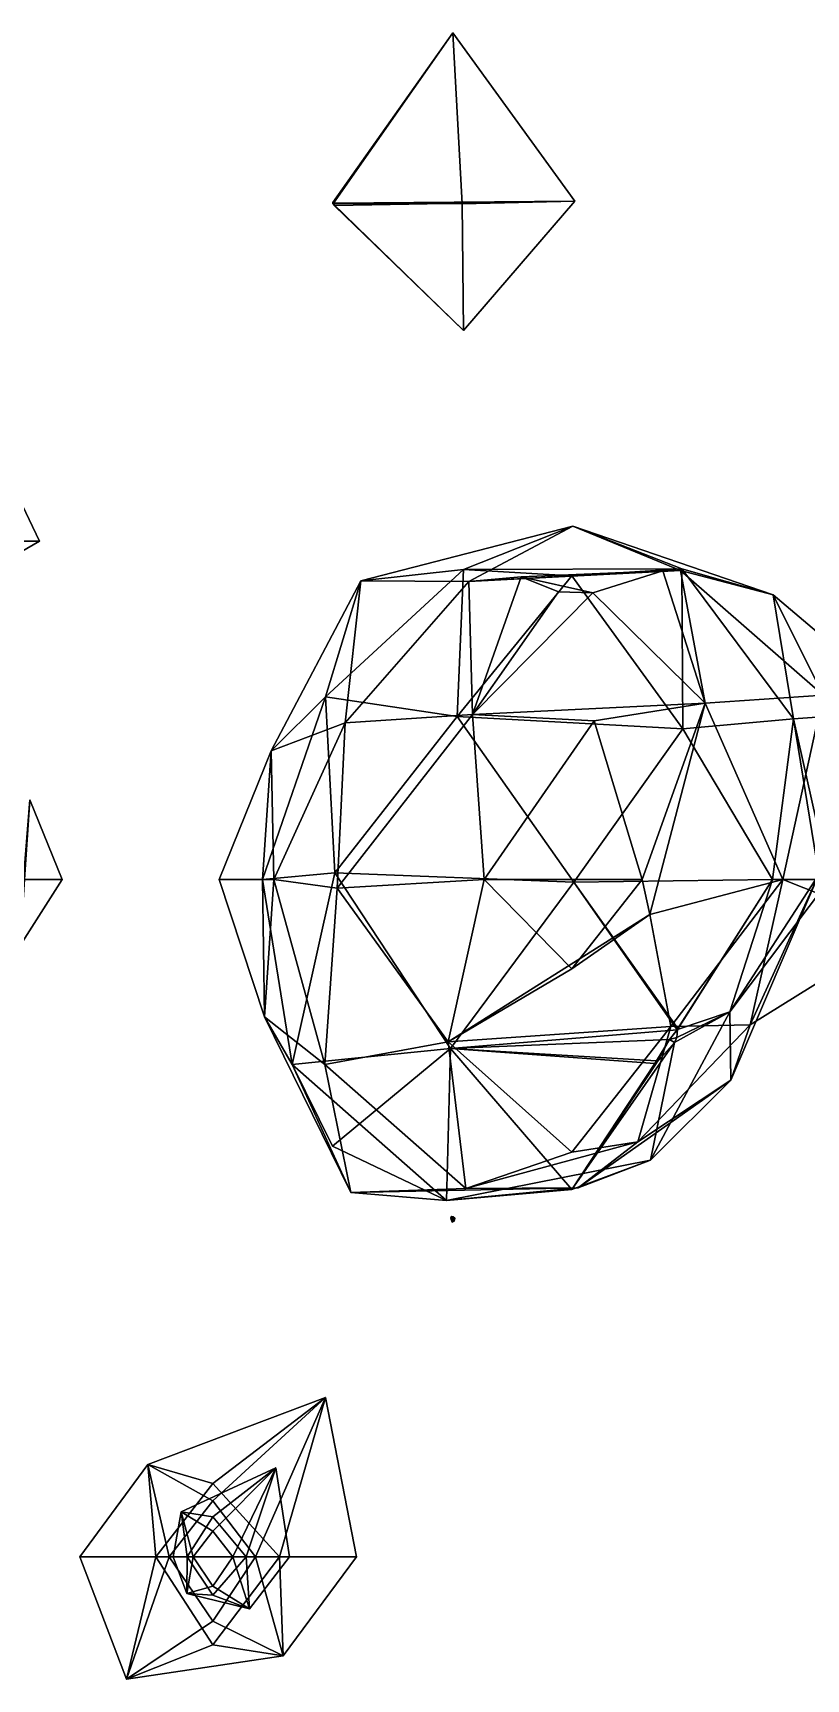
# Model space of a CAD drawing. Extents: x 290083 to 295691, y 4553739 to 4561622.
# Drawn here: x 294525.4 to 294606.8, y 4559000.9 to 4559174.2 of the extents above; entities that cross this region are included whole.
import ezdxf

# ---------------------------------------------------------------- set-up
doc = ezdxf.new("R2010")
doc.units = 0
doc.layers.add('Au_ppm_Pref_-_0_3', color=7, linetype='CONTINUOUS')

msp = doc.modelspace()

# ---------------------------------------------------------------- linework, layer by layer
at = {"layer": 'Au_ppm_Pref_-_0_3'}
for points in [[(294569.61, 4559174.23, 1882.77), (294556.97, 4559156.39, 1883.18), (294556.96, 4559156.28, 1883.14)], [(294569.61, 4559174.23, 1882.77), (294556.96, 4559156.28, 1883.14), (294570.59, 4559156.25, 1876.4)], [(294556.97, 4559156.39, 1883.18), (294569.61, 4559174.23, 1882.77), (294557.04, 4559156.29, 1883.18)], [(294569.61, 4559174.23, 1882.77), (294582.43, 4559156.5, 1882.75), (294557.04, 4559156.29, 1883.18)], [(294570.59, 4559156.25, 1876.4), (294582.43, 4559156.5, 1882.75), (294569.61, 4559174.23, 1882.77)], [(294556.97, 4559156.39, 1883.18), (294557.04, 4559156.29, 1883.18), (294556.96, 4559156.28, 1883.14)], [(294557.04, 4559156.29, 1883.18), (294557.15, 4559156.05, 1883.16), (294556.96, 4559156.28, 1883.14)], [(294570.73, 4559142.89, 1882.3), (294556.96, 4559156.28, 1883.14), (294557.15, 4559156.05, 1883.16)], [(294556.96, 4559156.28, 1883.14), (294570.73, 4559142.89, 1882.3), (294570.59, 4559156.25, 1876.4)], [(294557.17, 4559156.05, 1883.16), (294557.04, 4559156.29, 1883.18), (294582.43, 4559156.5, 1882.75)], [(294557.17, 4559156.05, 1883.16), (294557.15, 4559156.05, 1883.16), (294557.04, 4559156.29, 1883.18)], [(294570.73, 4559142.89, 1882.3), (294557.15, 4559156.05, 1883.16), (294557.15, 4559156.03, 1883.16)], [(294557.15, 4559156.03, 1883.16), (294557.17, 4559156.05, 1883.16), (294570.73, 4559142.89, 1882.3)], [(294557.15, 4559156.03, 1883.16), (294557.15, 4559156.05, 1883.16), (294557.17, 4559156.05, 1883.16)], [(294570.73, 4559142.89, 1882.3), (294557.17, 4559156.05, 1883.16), (294582.43, 4559156.5, 1882.75)], [(294582.43, 4559156.5, 1882.75), (294570.59, 4559156.25, 1876.4), (294570.73, 4559142.89, 1882.3)], [(294510.72, 4559120.74, 1860.98), (294526.1, 4559120.74, 1861.67), (294519.14, 4559135.21, 1860.12)], [(294519.14, 4559135.21, 1860.12), (294526.1, 4559120.74, 1861.67), (294522.32, 4559118.55, 1865.38)], [(294559.91, 4559116.54, 1799.62), (294582.23, 4559122.3, 1799.66), (294570.71, 4559117.74, 1805.11)], [(294559.91, 4559116.54, 1799.62), (294571.28, 4559116.5, 1794.27), (294582.23, 4559122.3, 1799.66)], [(294593.72, 4559117.83, 1805.07), (294570.71, 4559117.74, 1805.11), (294582.23, 4559122.3, 1799.66)], [(294593.57, 4559117.63, 1794.16), (294582.23, 4559122.3, 1799.66), (294571.28, 4559116.5, 1794.27)], [(294603.33, 4559115.07, 1799.62), (294593.72, 4559117.83, 1805.07), (294582.23, 4559122.3, 1799.66)], [(294603.33, 4559115.07, 1799.62), (294582.23, 4559122.3, 1799.66), (294593.57, 4559117.63, 1794.16)], [(294510.72, 4559120.74, 1860.98), (294522.32, 4559118.55, 1865.38), (294526.1, 4559120.74, 1861.67)], [(294570.71, 4559117.74, 1805.11), (294570.07, 4559102.28, 1811.03), (294556.19, 4559104.35, 1806.02)], [(294570.71, 4559117.74, 1805.11), (294556.19, 4559104.35, 1806.02), (294559.91, 4559116.54, 1799.62)], [(294570.71, 4559117.74, 1805.11), (294582.14, 4559117.07, 1810.27), (294570.07, 4559102.28, 1811.03)], [(294570.71, 4559117.74, 1805.11), (294593.72, 4559117.83, 1805.07), (294582.14, 4559117.07, 1810.27)], [(294591.72, 4559117.6, 1793.3), (294593.57, 4559117.63, 1794.16), (294571.28, 4559116.5, 1794.27)], [(294591.72, 4559117.6, 1793.3), (294571.28, 4559116.5, 1794.27), (294576.8, 4559116.98, 1791.51)], [(294591.72, 4559117.6, 1793.3), (294576.8, 4559116.98, 1791.51), (294584.34, 4559115.28, 1788.61)], [(294593.8, 4559100.98, 1810.4), (294582.14, 4559117.07, 1810.27), (294593.72, 4559117.83, 1805.07)], [(294584.34, 4559115.28, 1788.61), (294596.17, 4559103.67, 1787.41), (294591.72, 4559117.6, 1793.3)], [(294591.72, 4559117.6, 1793.3), (294596.17, 4559103.67, 1787.41), (294593.57, 4559117.63, 1794.16)], [(294603.33, 4559115.07, 1799.62), (294593.57, 4559117.63, 1794.16), (294608.59, 4559104.52, 1793.35)], [(294596.17, 4559103.67, 1787.41), (294608.59, 4559104.52, 1793.35), (294593.57, 4559117.63, 1794.16)], [(294603.33, 4559115.07, 1799.62), (294605.45, 4559102.03, 1805.35), (294593.72, 4559117.83, 1805.07)], [(294605.45, 4559102.03, 1805.35), (294593.8, 4559100.98, 1810.4), (294593.72, 4559117.83, 1805.07)], [(294559.91, 4559116.54, 1799.62), (294556.19, 4559104.35, 1806.02), (294550.46, 4559098.66, 1799.62)], [(294559.91, 4559116.54, 1799.62), (294550.46, 4559098.66, 1799.62), (294558.25, 4559101.61, 1794.08)], [(294559.91, 4559116.54, 1799.62), (294558.25, 4559101.61, 1794.08), (294571.28, 4559116.5, 1794.27)], [(294558.25, 4559101.61, 1794.08), (294571.67, 4559102.47, 1787.79), (294571.28, 4559116.5, 1794.27)], [(294593.8, 4559100.98, 1810.4), (294570.07, 4559102.28, 1811.03), (294582.14, 4559117.07, 1810.27)], [(294571.28, 4559116.5, 1794.27), (294571.67, 4559102.47, 1787.79), (294576.8, 4559116.98, 1791.51)], [(294576.8, 4559116.98, 1791.51), (294571.67, 4559102.47, 1787.79), (294580.71, 4559115.4, 1788.69)], [(294584.34, 4559115.28, 1788.61), (294576.8, 4559116.98, 1791.51), (294580.71, 4559115.4, 1788.69)], [(294580.71, 4559115.4, 1788.69), (294571.67, 4559102.47, 1787.79), (294584.34, 4559115.28, 1788.61)], [(294571.67, 4559102.47, 1787.79), (294596.17, 4559103.67, 1787.41), (294584.34, 4559115.28, 1788.61)], [(294603.33, 4559115.07, 1799.62), (294617.71, 4559102.92, 1799.62), (294605.45, 4559102.03, 1805.35)], [(294603.33, 4559115.07, 1799.62), (294608.59, 4559104.52, 1793.35), (294617.71, 4559102.92, 1799.62)], [(294557.18, 4559085.81, 1809.86), (294549.55, 4559085.1, 1804.36), (294556.19, 4559104.35, 1806.02)], [(294550.46, 4559098.66, 1799.62), (294556.19, 4559104.35, 1806.02), (294549.55, 4559085.1, 1804.36)], [(294556.19, 4559104.35, 1806.02), (294570.07, 4559102.28, 1811.03), (294557.18, 4559085.81, 1809.86)], [(294596.17, 4559103.67, 1787.41), (294571.67, 4559102.47, 1787.79), (294584.48, 4559101.83, 1783.26)], [(294589.53, 4559085.1, 1784.25), (294596.17, 4559103.67, 1787.41), (294584.48, 4559101.83, 1783.26)], [(294590.34, 4559081.44, 1787.74), (294596.17, 4559103.67, 1787.41), (294589.53, 4559085.1, 1784.25)], [(294590.34, 4559081.44, 1787.74), (294604.34, 4559085.1, 1789.15), (294596.17, 4559103.67, 1787.41)], [(294596.17, 4559103.67, 1787.41), (294604.34, 4559085.1, 1789.15), (294608.59, 4559104.52, 1793.35)], [(294617.26, 4559080, 1793.01), (294608.59, 4559104.52, 1793.35), (294604.34, 4559085.1, 1789.15)], [(294582.34, 4559084.83, 1810.74), (294557.18, 4559085.81, 1809.86), (294570.07, 4559102.28, 1811.03)], [(294558.25, 4559101.61, 1794.08), (294557.43, 4559084.2, 1788.05), (294571.67, 4559102.47, 1787.79)], [(294571.67, 4559102.47, 1787.79), (294557.43, 4559084.2, 1788.05), (294572.88, 4559085.1, 1783.37)], [(294593.8, 4559100.98, 1810.4), (294582.34, 4559084.83, 1810.74), (294570.07, 4559102.28, 1811.03)], [(294571.67, 4559102.47, 1787.79), (294572.88, 4559085.1, 1783.37), (294584.48, 4559101.83, 1783.26)], [(294603.24, 4559085.1, 1809.56), (294593.8, 4559100.98, 1810.4), (294605.45, 4559102.03, 1805.35)], [(294603.24, 4559085.1, 1809.56), (294605.45, 4559102.03, 1805.35), (294609.23, 4559085.1, 1805.55)], [(294617.71, 4559102.92, 1799.62), (294608.11, 4559085.64, 1799.82), (294605.45, 4559102.03, 1805.35)], [(294609.23, 4559085.1, 1805.55), (294605.45, 4559102.03, 1805.35), (294608.11, 4559085.64, 1799.82)], [(294550.46, 4559098.66, 1799.62), (294550.74, 4559085.1, 1795.02), (294558.25, 4559101.61, 1794.08)], [(294558.25, 4559101.61, 1794.08), (294550.74, 4559085.1, 1795.02), (294557.43, 4559084.2, 1788.05)], [(294584.48, 4559101.83, 1783.26), (294572.88, 4559085.1, 1783.37), (294589.53, 4559085.1, 1784.25)], [(294603.24, 4559085.1, 1809.56), (294582.34, 4559084.83, 1810.74), (294593.8, 4559100.98, 1810.4)], [(294549.55, 4559085.1, 1804.36), (294544.99, 4559085.1, 1799.62), (294550.46, 4559098.66, 1799.62)], [(294550.46, 4559098.66, 1799.62), (294544.99, 4559085.1, 1799.62), (294550.74, 4559085.1, 1795.02)], [(294524.39, 4559085.1, 1831.79), (294525.09, 4559093.51, 1829.31), (294528.47, 4559085.1, 1829.31)], [(294528.47, 4559085.1, 1829.31), (294525.09, 4559093.51, 1829.31), (294524.52, 4559085.1, 1826.78)], [(294524.39, 4559085.1, 1831.79), (294528.47, 4559085.1, 1829.31), (294524.06, 4559078.15, 1829.31)], [(294524.06, 4559078.15, 1829.31), (294528.47, 4559085.1, 1829.31), (294524.52, 4559085.1, 1826.78)], [(294549.55, 4559085.1, 1804.36), (294549.76, 4559070.65, 1799.62), (294544.99, 4559085.1, 1799.62)], [(294544.99, 4559085.1, 1799.62), (294549.76, 4559070.65, 1799.62), (294550.74, 4559085.1, 1795.02)], [(294552.68, 4559065.63, 1805.14), (294549.55, 4559085.1, 1804.36), (294557.18, 4559085.81, 1809.86)], [(294549.55, 4559085.1, 1804.36), (294552.68, 4559065.63, 1805.14), (294549.76, 4559070.65, 1799.62)], [(294550.74, 4559085.1, 1795.02), (294549.76, 4559070.65, 1799.62), (294556.13, 4559065.65, 1793.73)], [(294557.43, 4559084.2, 1788.05), (294550.74, 4559085.1, 1795.02), (294556.13, 4559065.65, 1793.73)], [(294557.18, 4559085.81, 1809.86), (294569.34, 4559067.33, 1811.31), (294552.68, 4559065.63, 1805.14)], [(294569.34, 4559067.33, 1811.31), (294557.18, 4559085.81, 1809.86), (294582.34, 4559084.83, 1810.74)], [(294557.43, 4559084.2, 1788.05), (294569.1, 4559068.03, 1788.37), (294572.88, 4559085.1, 1783.37)], [(294569.1, 4559068.03, 1788.37), (294582.14, 4559075.7, 1784.6), (294572.88, 4559085.1, 1783.37)], [(294582.34, 4559084.83, 1810.74), (294593.2, 4559069.3, 1810.11), (294569.34, 4559067.33, 1811.31)], [(294589.53, 4559085.1, 1784.25), (294572.88, 4559085.1, 1783.37), (294582.14, 4559075.7, 1784.6)], [(294590.34, 4559081.44, 1787.74), (294589.53, 4559085.1, 1784.25), (294582.14, 4559075.7, 1784.6)], [(294582.34, 4559084.83, 1810.74), (294603.24, 4559085.1, 1809.56), (294593.3, 4559069.43, 1810.1)], [(294582.34, 4559084.83, 1810.74), (294593.21, 4559069.31, 1810.11), (294593.2, 4559069.3, 1810.11)], [(294593.21, 4559069.31, 1810.11), (294582.34, 4559084.83, 1810.74), (294593.3, 4559069.43, 1810.1)], [(294604.34, 4559085.1, 1789.15), (294590.34, 4559081.44, 1787.74), (294592.53, 4559069.65, 1789.56)], [(294604.34, 4559085.1, 1789.15), (294592.53, 4559069.65, 1789.56), (294600.9, 4559069.8, 1793.68)], [(294593.26, 4559069.31, 1810.07), (294593.3, 4559069.43, 1810.1), (294603.24, 4559085.1, 1809.56)], [(294603.24, 4559085.1, 1809.56), (294598.76, 4559071.2, 1805.55), (294593.26, 4559069.31, 1810.07)], [(294598.76, 4559071.2, 1805.55), (294608.11, 4559085.64, 1799.82), (294598.87, 4559063.99, 1799.49)], [(294598.76, 4559071.2, 1805.55), (294609.23, 4559085.1, 1805.55), (294608.11, 4559085.64, 1799.82)], [(294603.24, 4559085.1, 1809.56), (294609.23, 4559085.1, 1805.55), (294598.76, 4559071.2, 1805.55)], [(294598.87, 4559063.99, 1799.49), (294608.11, 4559085.64, 1799.82), (294600.9, 4559069.8, 1793.68)], [(294608.11, 4559085.64, 1799.82), (294617.26, 4559080, 1793.01), (294600.9, 4559069.8, 1793.68)], [(294604.34, 4559085.1, 1789.15), (294600.9, 4559069.8, 1793.68), (294617.26, 4559080, 1793.01)], [(294557.43, 4559084.2, 1788.05), (294556.13, 4559065.65, 1793.73), (294569.1, 4559068.03, 1788.37)], [(294592.53, 4559069.65, 1789.56), (294590.34, 4559081.44, 1787.74), (294569.1, 4559068.03, 1788.37)], [(294569.1, 4559068.03, 1788.37), (294590.34, 4559081.44, 1787.74), (294582.14, 4559075.7, 1784.6)], [(294592.94, 4559067.95, 1809.66), (294598.76, 4559071.2, 1805.55), (294590.42, 4559055.58, 1805.55)], [(294598.76, 4559071.2, 1805.55), (294598.87, 4559063.99, 1799.49), (294590.42, 4559055.58, 1805.55)], [(294593.18, 4559068.47, 1809.7), (294598.76, 4559071.2, 1805.55), (294592.94, 4559067.95, 1809.66)], [(294593.26, 4559069.31, 1810.07), (294598.76, 4559071.2, 1805.55), (294593.18, 4559068.47, 1809.7)], [(294549.76, 4559070.65, 1799.62), (294552.68, 4559065.63, 1805.14), (294558.86, 4559052.18, 1799.62)], [(294549.76, 4559070.65, 1799.62), (294558.86, 4559052.18, 1799.62), (294556.13, 4559065.65, 1793.73)], [(294592.53, 4559069.65, 1789.56), (294569.1, 4559068.03, 1788.37), (294582.14, 4559056.4, 1790.05)], [(294569.34, 4559067.33, 1811.31), (294593.2, 4559069.3, 1810.11), (294592.4, 4559068.28, 1810.14)], [(294592.53, 4559069.65, 1789.56), (294582.14, 4559056.4, 1790.05), (294589.06, 4559057.5, 1793.68)], [(294589.06, 4559057.5, 1793.68), (294598.87, 4559063.99, 1799.49), (294600.9, 4559069.8, 1793.68)], [(294592.53, 4559069.65, 1789.56), (294589.06, 4559057.5, 1793.68), (294600.9, 4559069.8, 1793.68)], [(294593.26, 4559069.31, 1810.07), (294592.4, 4559068.28, 1810.14), (294593.2, 4559069.3, 1810.11)], [(294593.18, 4559068.47, 1809.7), (294592.4, 4559068.28, 1810.14), (294593.26, 4559069.31, 1810.07)], [(294593.26, 4559069.31, 1810.07), (294593.2, 4559069.3, 1810.11), (294593.21, 4559069.31, 1810.11)], [(294593.26, 4559069.31, 1810.07), (294593.21, 4559069.31, 1810.11), (294593.3, 4559069.43, 1810.1)], [(294569.34, 4559067.33, 1811.31), (294556.94, 4559057.04, 1808.97), (294552.68, 4559065.63, 1805.14)], [(294569.1, 4559068.03, 1788.37), (294556.13, 4559065.65, 1793.73), (294570.97, 4559052.6, 1794.05)], [(294569.34, 4559067.33, 1811.31), (294568.92, 4559051.34, 1805.47), (294556.94, 4559057.04, 1808.97)], [(294568.92, 4559051.34, 1805.47), (294569.34, 4559067.33, 1811.31), (294582.14, 4559052.49, 1810.49)], [(294569.1, 4559068.03, 1788.37), (294570.97, 4559052.6, 1794.05), (294582.14, 4559056.4, 1790.05)], [(294569.34, 4559067.33, 1811.31), (294592.4, 4559068.28, 1810.14), (294591.02, 4559066.01, 1810.18)], [(294569.34, 4559067.33, 1811.31), (294591.02, 4559066.01, 1810.18), (294590.87, 4559065.73, 1810.19)], [(294569.34, 4559067.33, 1811.31), (294590.87, 4559065.73, 1810.19), (294582.14, 4559052.49, 1810.49)], [(294591.06, 4559065.86, 1810.1), (294592.94, 4559067.95, 1809.66), (294582.14, 4559052.49, 1810.49)], [(294592.94, 4559067.95, 1809.66), (294590.42, 4559055.58, 1805.55), (294582.14, 4559052.49, 1810.49)], [(294591.06, 4559065.86, 1810.1), (294591.02, 4559066.01, 1810.18), (294592.4, 4559068.28, 1810.14)], [(294591.06, 4559065.86, 1810.1), (294592.4, 4559068.28, 1810.14), (294592.94, 4559067.95, 1809.66)], [(294592.94, 4559067.95, 1809.66), (294592.4, 4559068.28, 1810.14), (294593.18, 4559068.47, 1809.7)], [(294568.92, 4559051.34, 1805.47), (294552.68, 4559065.63, 1805.14), (294556.94, 4559057.04, 1808.97)], [(294558.86, 4559052.18, 1799.62), (294552.68, 4559065.63, 1805.14), (294568.92, 4559051.34, 1805.47)], [(294558.86, 4559052.18, 1799.62), (294570.97, 4559052.6, 1794.05), (294556.13, 4559065.65, 1793.73)], [(294590.87, 4559065.73, 1810.19), (294591.06, 4559065.86, 1810.1), (294582.14, 4559052.49, 1810.49)], [(294590.87, 4559065.73, 1810.19), (294591.02, 4559066.01, 1810.18), (294591.06, 4559065.86, 1810.1)], [(294582.78, 4559052.65, 1799.56), (294590.42, 4559055.58, 1805.55), (294598.87, 4559063.99, 1799.49)], [(294582.78, 4559052.65, 1799.56), (294598.87, 4559063.99, 1799.49), (294589.06, 4559057.5, 1793.68)], [(294582.78, 4559052.65, 1799.56), (294589.06, 4559057.5, 1793.68), (294570.97, 4559052.6, 1794.05)], [(294570.97, 4559052.6, 1794.05), (294589.06, 4559057.5, 1793.68), (294582.14, 4559056.4, 1790.05)], [(294590.42, 4559055.58, 1805.55), (294568.92, 4559051.34, 1805.47), (294582.14, 4559052.49, 1810.49)], [(294568.92, 4559051.34, 1805.47), (294590.42, 4559055.58, 1805.55), (294582.78, 4559052.65, 1799.56)], [(294558.86, 4559052.18, 1799.62), (294568.92, 4559051.34, 1805.47), (294582.78, 4559052.65, 1799.56)], [(294558.86, 4559052.18, 1799.62), (294582.78, 4559052.65, 1799.56), (294570.97, 4559052.6, 1794.05)], [(294569.39, 4559049.46, 1912.46), (294569.42, 4559049.64, 1912.46), (294569.47, 4559049.46, 1912.49)], [(294569.42, 4559049.64, 1912.46), (294569.39, 4559049.46, 1912.46), (294569.42, 4559049.46, 1912.41)], [(294569.44, 4559049.33, 1912.46), (294569.39, 4559049.46, 1912.46), (294569.47, 4559049.46, 1912.49)], [(294569.39, 4559049.46, 1912.46), (294569.44, 4559049.33, 1912.46), (294569.42, 4559049.46, 1912.41)], [(294569.42, 4559049.64, 1912.46), (294569.54, 4559049.57, 1912.5), (294569.47, 4559049.46, 1912.49)], [(294569.42, 4559049.64, 1912.46), (294569.64, 4559049.6, 1912.46), (294569.54, 4559049.57, 1912.5)], [(294569.42, 4559049.64, 1912.46), (294569.42, 4559049.46, 1912.41), (294569.54, 4559049.58, 1912.43)], [(294569.64, 4559049.6, 1912.46), (294569.42, 4559049.64, 1912.46), (294569.54, 4559049.58, 1912.43)], [(294569.54, 4559049.58, 1912.43), (294569.42, 4559049.46, 1912.41), (294569.68, 4559049.46, 1912.4)], [(294569.44, 4559049.33, 1912.46), (294569.54, 4559049.05, 1912.33), (294569.42, 4559049.46, 1912.41)], [(294569.68, 4559049.46, 1912.4), (294569.42, 4559049.46, 1912.41), (294569.54, 4559049.05, 1912.33)], [(294569.44, 4559049.33, 1912.46), (294569.47, 4559049.46, 1912.49), (294569.54, 4559049.36, 1912.5)], [(294569.75, 4559049.16, 1912.46), (294569.44, 4559049.33, 1912.46), (294569.54, 4559049.36, 1912.5)], [(294569.44, 4559049.33, 1912.46), (294569.75, 4559049.16, 1912.46), (294569.54, 4559049.05, 1912.33)], [(294569.62, 4559049.46, 1912.5), (294569.47, 4559049.46, 1912.49), (294569.54, 4559049.57, 1912.5)], [(294569.62, 4559049.46, 1912.5), (294569.54, 4559049.36, 1912.5), (294569.47, 4559049.46, 1912.49)], [(294569.62, 4559049.46, 1912.5), (294569.54, 4559049.57, 1912.5), (294569.64, 4559049.6, 1912.46)], [(294569.64, 4559049.6, 1912.46), (294569.54, 4559049.58, 1912.43), (294569.68, 4559049.46, 1912.4)], [(294569.62, 4559049.46, 1912.5), (294569.75, 4559049.16, 1912.46), (294569.54, 4559049.36, 1912.5)], [(294569.75, 4559049.16, 1912.46), (294569.68, 4559049.46, 1912.4), (294569.54, 4559049.05, 1912.33)], [(294569.62, 4559049.46, 1912.5), (294569.64, 4559049.6, 1912.46), (294569.82, 4559049.46, 1912.46)], [(294569.62, 4559049.46, 1912.5), (294569.82, 4559049.46, 1912.46), (294569.75, 4559049.16, 1912.46)], [(294569.82, 4559049.46, 1912.46), (294569.64, 4559049.6, 1912.46), (294569.68, 4559049.46, 1912.4)], [(294569.75, 4559049.16, 1912.46), (294569.82, 4559049.46, 1912.46), (294569.68, 4559049.46, 1912.4)], [(294537.48, 4559023.54, 1900.58), (294556.2, 4559030.59, 1900.58), (294544.34, 4559021.54, 1903.15)], [(294556.2, 4559030.59, 1900.58), (294537.48, 4559023.54, 1900.58), (294544.34, 4559019.72, 1898.62)], [(294551.37, 4559013.83, 1903.9), (294544.34, 4559021.54, 1903.15), (294556.2, 4559030.59, 1900.58)], [(294556.2, 4559030.59, 1900.58), (294544.34, 4559019.72, 1898.62), (294548.84, 4559013.83, 1898.46)], [(294559.45, 4559013.83, 1900.58), (294556.2, 4559030.59, 1900.58), (294548.84, 4559013.83, 1898.46)], [(294551.37, 4559013.83, 1903.9), (294556.2, 4559030.59, 1900.58), (294559.45, 4559013.83, 1900.58)], [(294530.33, 4559013.83, 1900.58), (294537.48, 4559023.54, 1900.58), (294538.34, 4559013.83, 1903.42)], [(294537.48, 4559023.54, 1900.58), (294530.33, 4559013.83, 1900.58), (294539.74, 4559013.83, 1898.41)], [(294537.48, 4559023.54, 1900.58), (294544.34, 4559021.54, 1903.15), (294538.34, 4559013.83, 1903.42)], [(294537.48, 4559023.54, 1900.58), (294539.74, 4559013.83, 1898.41), (294544.34, 4559019.72, 1898.62)], [(294541, 4559018.56, 1829.31), (294550.97, 4559023.19, 1829.31), (294544.34, 4559016.52, 1830.21)], [(294550.97, 4559023.19, 1829.31), (294541, 4559018.56, 1829.31), (294544.34, 4559018.03, 1827.91)], [(294546.44, 4559013.83, 1830.3), (294544.34, 4559016.52, 1830.21), (294550.97, 4559023.19, 1829.31)], [(294550.97, 4559023.19, 1829.31), (294544.34, 4559018.03, 1827.91), (294547.84, 4559013.83, 1827.67)], [(294546.44, 4559013.83, 1830.3), (294550.97, 4559023.19, 1829.31), (294552.39, 4559013.83, 1829.31)], [(294552.39, 4559013.83, 1829.31), (294550.97, 4559023.19, 1829.31), (294547.84, 4559013.83, 1827.67)], [(294551.37, 4559013.83, 1903.9), (294538.34, 4559013.83, 1903.42), (294544.34, 4559021.54, 1903.15)], [(294544.34, 4559019.72, 1898.62), (294539.74, 4559013.83, 1898.41), (294548.84, 4559013.83, 1898.46)], [(294540.15, 4559013.83, 1829.31), (294541, 4559018.56, 1829.31), (294542.25, 4559013.83, 1830.3)], [(294541, 4559018.56, 1829.31), (294540.15, 4559013.83, 1829.31), (294541.64, 4559013.83, 1828.04)], [(294541, 4559018.56, 1829.31), (294544.34, 4559016.52, 1830.21), (294542.25, 4559013.83, 1830.3)], [(294541, 4559018.56, 1829.31), (294541.64, 4559013.83, 1828.04), (294544.34, 4559018.03, 1827.91)], [(294544.34, 4559018.03, 1827.91), (294541.64, 4559013.83, 1828.04), (294547.84, 4559013.83, 1827.67)], [(294546.44, 4559013.83, 1830.3), (294542.25, 4559013.83, 1830.3), (294544.34, 4559016.52, 1830.21)], [(294535.24, 4559000.95, 1900.58), (294530.33, 4559013.83, 1900.58), (294538.34, 4559013.83, 1903.42)], [(294530.33, 4559013.83, 1900.58), (294535.24, 4559000.95, 1900.58), (294539.74, 4559013.83, 1898.41)], [(294535.24, 4559000.95, 1900.58), (294538.34, 4559013.83, 1903.42), (294544.34, 4559004.57, 1903.67)], [(294535.24, 4559000.95, 1900.58), (294544.34, 4559007.06, 1898.33), (294539.74, 4559013.83, 1898.41)], [(294551.37, 4559013.83, 1903.9), (294544.34, 4559004.57, 1903.67), (294538.34, 4559013.83, 1903.42)], [(294548.84, 4559013.83, 1898.46), (294539.74, 4559013.83, 1898.41), (294544.34, 4559007.06, 1898.33)], [(294541.6, 4559009.95, 1829.31), (294540.15, 4559013.83, 1829.31), (294542.25, 4559013.83, 1830.3)], [(294540.15, 4559013.83, 1829.31), (294541.6, 4559009.95, 1829.31), (294541.64, 4559013.83, 1828.04)], [(294541.6, 4559009.95, 1829.31), (294542.25, 4559013.83, 1830.3), (294544.34, 4559010.73, 1830.34)], [(294541.6, 4559009.95, 1829.31), (294544.34, 4559009.77, 1827.96), (294541.64, 4559013.83, 1828.04)], [(294547.84, 4559013.83, 1827.67), (294541.64, 4559013.83, 1828.04), (294544.34, 4559009.77, 1827.96)], [(294546.44, 4559013.83, 1830.3), (294544.34, 4559010.73, 1830.34), (294542.25, 4559013.83, 1830.3)], [(294551.37, 4559013.83, 1903.9), (294551.73, 4559003.38, 1900.58), (294544.34, 4559004.57, 1903.67)], [(294551.73, 4559003.38, 1900.58), (294548.84, 4559013.83, 1898.46), (294544.34, 4559007.06, 1898.33)], [(294546.44, 4559013.83, 1830.3), (294548.21, 4559008.36, 1829.31), (294544.34, 4559010.73, 1830.34)], [(294548.21, 4559008.36, 1829.31), (294547.84, 4559013.83, 1827.67), (294544.34, 4559009.77, 1827.96)], [(294546.44, 4559013.83, 1830.3), (294552.39, 4559013.83, 1829.31), (294548.21, 4559008.36, 1829.31)], [(294548.21, 4559008.36, 1829.31), (294552.39, 4559013.83, 1829.31), (294547.84, 4559013.83, 1827.67)], [(294551.73, 4559003.38, 1900.58), (294559.45, 4559013.83, 1900.58), (294548.84, 4559013.83, 1898.46)], [(294551.37, 4559013.83, 1903.9), (294559.45, 4559013.83, 1900.58), (294551.73, 4559003.38, 1900.58)], [(294548.21, 4559008.36, 1829.31), (294541.6, 4559009.95, 1829.31), (294544.34, 4559010.73, 1830.34)], [(294541.6, 4559009.95, 1829.31), (294548.21, 4559008.36, 1829.31), (294544.34, 4559009.77, 1827.96)], [(294535.24, 4559000.95, 1900.58), (294551.73, 4559003.38, 1900.58), (294544.34, 4559007.06, 1898.33)], [(294551.73, 4559003.38, 1900.58), (294535.24, 4559000.95, 1900.58), (294544.34, 4559004.57, 1903.67)]]:
    msp.add_3dface(points, dxfattribs=at)

doc.saveas('drawing.dxf')
